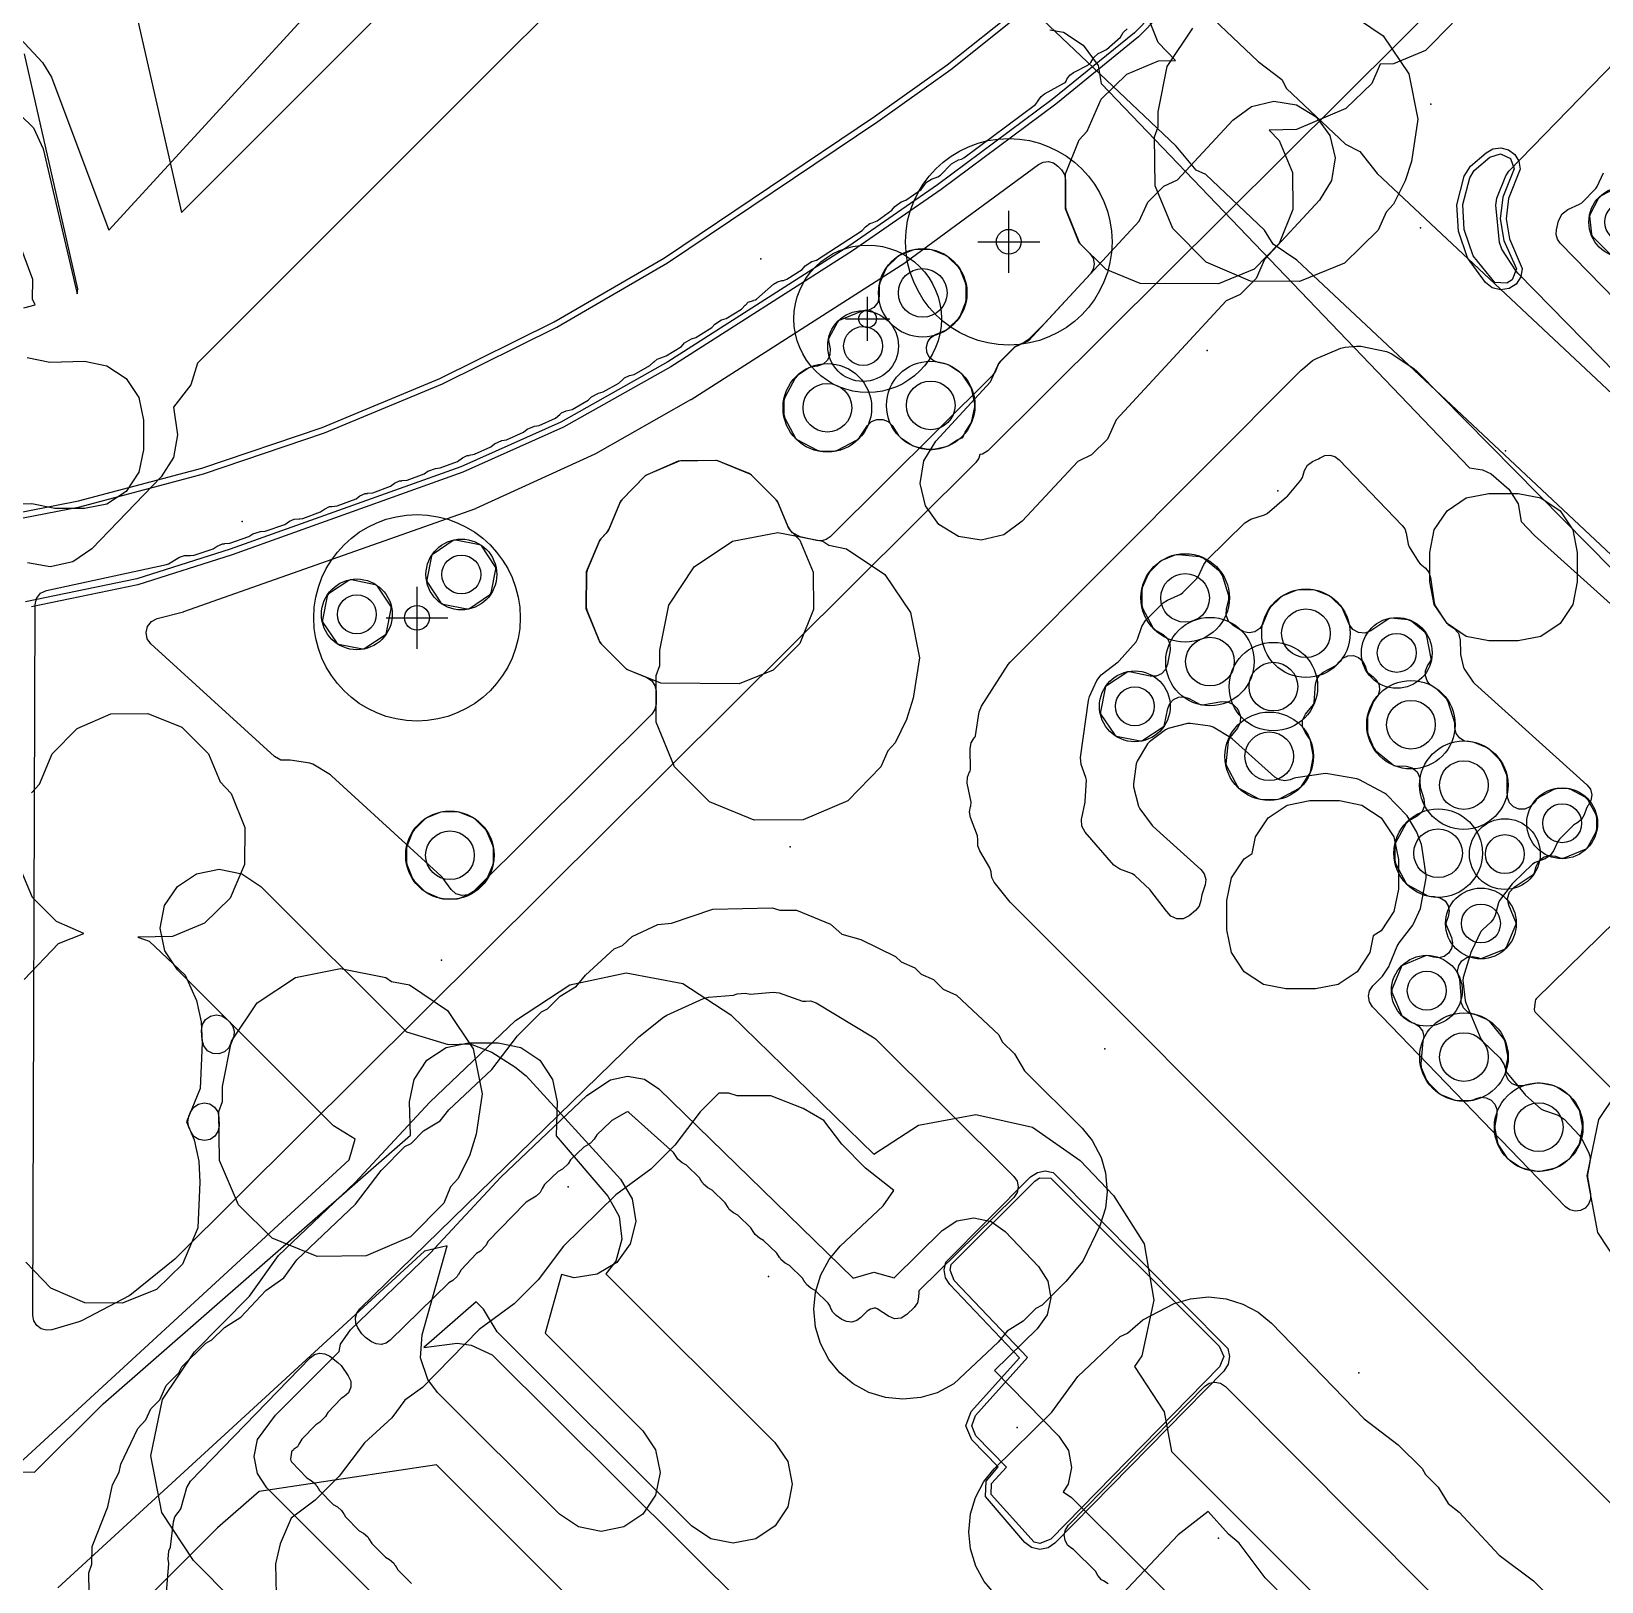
# Model space of a CAD drawing. Header units: metres. Extents: x -2677 to -840, y 169 to 1487.
# Drawn here: x -2254.5 to -2201.3, y 812.7 to 865.2 of the extents above; entities that cross this region are included whole.
import ezdxf

# ---------------------------------------------------------------- set-up
doc = ezdxf.new("R2010")
doc.units = ezdxf.units.M
for name, color, linetype in [('AI_GREENING_ALLOWED_ZONE', 4, 'Continuous'), ('AI_GREENING_EXCLUSIONS', 1, 'Continuous'), ('AI_GREENING_LAWN', 82, 'Continuous'), ('AI_GREENING_REJECTED', 6, 'Continuous'), ('AI_GREENING_SHRUBS', 92, 'Continuous'), ('AI_GREENING_TREES', 3, 'Continuous')]:
    doc.layers.add(name, color=color, linetype=linetype)

# ---------------------------------------------------------------- blocks, each defined once
blk = doc.blocks.new('AI_TREE')
for p, q in [((0, -0.3), (0, 0.3)), ((-0.3, 0), (0.3, 0))]:
    blk.add_line(p, q)
for radius in [1, 0.12]:
    blk.add_circle((0, 0), radius)
blk = doc.blocks.new('AI_SHRUB')
for radius in [1, 0.55]:
    blk.add_circle((0, 0), radius)

msp = doc.modelspace()

# ---------------------------------------------------------------- linework, layer by layer
at = {"layer": 'AI_GREENING_ALLOWED_ZONE'}
for points in [[(-2245.895, 840.543), (-2246.063, 840.544), (-2246.276, 840.659), (-2250.471, 844.484), (-2250.594, 844.658), (-2250.634, 844.868), (-2250.583, 845.075), (-2250.45, 845.241), (-2250.259, 845.338), (-2249.369, 845.568), (-2249.348, 845.574), (-2239.457, 849.077), (-2239.437, 849.085), (-2235.403, 850.923), (-2235.384, 850.934), (-2232.159, 852.762), (-2232.147, 852.769), (-2224.912, 857.405), (-2224.899, 857.414), (-2220.38, 860.74), (-2220.219, 860.819), (-2220.041, 860.836), (-2219.868, 860.788), (-2219.723, 860.683), (-2219.6, 860.555), (-2219.497, 860.395), (-2219.461, 860.209), (-2219.461, 859.281), (-2219.443, 859.188), (-2219.012, 858.125), (-2218.958, 858.043), (-2218.63, 857.716), (-2218.524, 857.558), (-2218.484, 857.372), (-2218.517, 857.185), (-2218.617, 857.023), (-2220.186, 855.327), (-2220.201, 855.312), (-2220.719, 854.797), (-2220.862, 854.698), (-2221.128, 854.575), (-2221.199, 854.525), (-2221.676, 854.048), (-2221.727, 853.974), (-2221.835, 853.733), (-2221.939, 853.584), (-2227.437, 848.116), (-2227.573, 848.02), (-2227.733, 847.974), (-2227.9, 847.983), (-2228.461, 848.109), (-2228.713, 848.252), (-2228.773, 848.315), (-2228.872, 848.467), (-2229.215, 849.286), (-2229.268, 849.366), (-2230.104, 850.202), (-2230.186, 850.256), (-2231.247, 850.686), (-2231.343, 850.704), (-2232.501, 850.691), (-2232.596, 850.671), (-2233.647, 850.218), (-2233.726, 850.164), (-2234.507, 849.365), (-2234.559, 849.287), (-2234.934, 848.389), (-2235.031, 848.24), (-2235.211, 848.048), (-2235.259, 847.974), (-2235.676, 846.976), (-2235.695, 846.883), (-2235.708, 845.724), (-2235.69, 845.628), (-2235.26, 844.567), (-2235.206, 844.485), (-2234.371, 843.65), (-2234.289, 843.596), (-2233.653, 843.338), (-2233.489, 843.23), (-2233.379, 843.067), (-2233.341, 842.875), (-2233.341, 842.453), (-2233.379, 842.261), (-2233.488, 842.098), (-2239.53, 836.09), (-2239.71, 835.975), (-2239.922, 835.946), (-2240.126, 836.008), (-2240.286, 836.149), (-2240.596, 836.573), (-2240.629, 836.61), (-2244.341, 840.009), (-2244.38, 840.038), (-2244.984, 840.404), (-2245.075, 840.437), (-2245.749, 840.541), (-2245.894, 840.534), (-2245.895, 840.543)], [(-2215.273, 835.262), (-2215.467, 835.164), (-2215.685, 835.158), (-2215.884, 835.246), (-2216.028, 835.409), (-2216.031, 835.414), (-2216.567, 836.112), (-2216.593, 836.142), (-2217.11, 836.631), (-2217.191, 836.682), (-2217.621, 836.847), (-2217.817, 836.983), (-2218.799, 838.097), (-2218.908, 838.299), (-2218.914, 838.529), (-2218.794, 839.11), (-2218.789, 839.149), (-2218.754, 839.86), (-2218.769, 839.955), (-2218.924, 840.388), (-2218.949, 840.625), (-2218.68, 842.562), (-2218.642, 842.696), (-2218.402, 843.237), (-2218.247, 843.433), (-2217.674, 843.868), (-2217.637, 843.902), (-2217.068, 844.551), (-2217.019, 844.638), (-2216.878, 845.073), (-2216.752, 845.276), (-2216.15, 845.868), (-2216.006, 845.966), (-2215.552, 846.172), (-2215.479, 846.223), (-2215.002, 846.699), (-2214.952, 846.772), (-2214.766, 847.178), (-2214.662, 847.327), (-2213.375, 848.59), (-2213.173, 848.71), (-2212.713, 848.853), (-2212.626, 848.901), (-2211.966, 849.466), (-2211.939, 849.493), (-2211.477, 850.035), (-2211.43, 850.119), (-2211.353, 850.36), (-2211.251, 850.538), (-2211.087, 850.66), (-2210.878, 850.757), (-2210.829, 850.791), (-2210.669, 850.865), (-2210.493, 850.879), (-2210.324, 850.831), (-2210.181, 850.727), (-2208.044, 848.498), (-2207.959, 848.378), (-2207.913, 848.239), (-2207.846, 847.858), (-2207.812, 847.77), (-2207.496, 847.262), (-2207.441, 847.2), (-2207.263, 847.057), (-2207.142, 846.914), (-2207.082, 846.735), (-2206.964, 845.872), (-2206.925, 845.769), (-2206.55, 845.208), (-2206.482, 845.14), (-2206.299, 845.018), (-2206.138, 844.841), (-2206.077, 844.609), (-2206.072, 844.179), (-2206.065, 844.126), (-2205.962, 843.686), (-2205.925, 843.602), (-2205.637, 843.182), (-2205.599, 843.138), (-2201.782, 839.706), (-2201.666, 839.551), (-2201.617, 839.363), (-2201.644, 839.171), (-2201.742, 839.003), (-2201.748, 838.996), (-2201.796, 838.913), (-2201.873, 838.691), (-2201.97, 838.523), (-2202.124, 838.405), (-2202.172, 838.381), (-2202.238, 838.334), (-2202.717, 837.855), (-2202.767, 837.782), (-2202.914, 837.46), (-2203.028, 837.302), (-2203.194, 837.199), (-2203.541, 837.07), (-2203.626, 837.016), (-2204.287, 836.379), (-2204.312, 836.351), (-2204.743, 835.784), (-2204.785, 835.697), (-2204.893, 835.289), (-2204.951, 835.154), (-2205.045, 835.041), (-2205.316, 834.803), (-2205.374, 834.726), (-2205.687, 834.086), (-2205.701, 834.051), (-2205.974, 833.174), (-2205.984, 833.074), (-2205.908, 832.385), (-2205.89, 832.316), (-2205.379, 831.093), (-2205.322, 831.009), (-2204.722, 830.439), (-2204.585, 830.214), (-2204.529, 830.019), (-2204.482, 829.93), (-2203.898, 829.222), (-2203.872, 829.194), (-2203.34, 828.721), (-2203.256, 828.672), (-2202.759, 828.499), (-2202.559, 828.369), (-2202.033, 827.81), (-2201.949, 827.688), (-2201.722, 827.228), (-2201.674, 827.071), (-2201.681, 826.906), (-2201.766, 826.491), (-2201.767, 826.395), (-2201.66, 825.84), (-2201.659, 825.658), (-2201.723, 825.487), (-2201.844, 825.351), (-2202.005, 825.267), (-2202.186, 825.247), (-2202.363, 825.293), (-2202.511, 825.399), (-2209.051, 832.181), (-2209.156, 832.344), (-2209.191, 832.534), (-2209.152, 832.723), (-2209.044, 832.883), (-2208.749, 833.176), (-2208.716, 833.217), (-2208.492, 833.56), (-2208.471, 833.601), (-2208.212, 834.228), (-2208.148, 834.34), (-2207.686, 834.946), (-2207.657, 834.995), (-2207.426, 835.512), (-2207.408, 835.571), (-2207.237, 836.549), (-2207.236, 836.626), (-2207.375, 837.621), (-2207.388, 837.675), (-2207.534, 838.06), (-2207.551, 838.096), (-2207.84, 838.6), (-2207.877, 838.649), (-2208.581, 839.376), (-2208.643, 839.422), (-2209.513, 839.883), (-2209.586, 839.908), (-2210.564, 840.081), (-2210.642, 840.083), (-2211.651, 839.941), (-2211.708, 839.926), (-2211.848, 839.871), (-2212.028, 839.836), (-2212.209, 839.869), (-2212.366, 839.964), (-2213.812, 841.264), (-2213.851, 841.293), (-2214.459, 841.654), (-2214.55, 841.686), (-2215.225, 841.784), (-2215.321, 841.779), (-2215.982, 841.61), (-2216.069, 841.569), (-2216.615, 841.16), (-2216.68, 841.088), (-2217.028, 840.502), (-2217.06, 840.411), (-2217.157, 839.736), (-2217.152, 839.64), (-2216.984, 838.979), (-2216.942, 838.892), (-2216.519, 838.326), (-2216.486, 838.29), (-2214.87, 836.837), (-2214.754, 836.683), (-2214.705, 836.497), (-2214.73, 836.307), (-2214.843, 835.969), (-2214.854, 835.917), (-2214.869, 835.777), (-2214.927, 835.593), (-2215.05, 835.444), (-2215.273, 835.262)], [(-2247.767, 830.916), (-2247.822, 830.787), (-2247.971, 830.647), (-2248.164, 830.578), (-2248.369, 830.592), (-2248.55, 830.688), (-2248.678, 830.848), (-2248.731, 831.046), (-2248.749, 831.376), (-2248.72, 831.574), (-2248.616, 831.744), (-2248.454, 831.86), (-2248.259, 831.904), (-2248.063, 831.867), (-2247.897, 831.757), (-2247.79, 831.651), (-2247.691, 831.511), (-2247.646, 831.346), (-2247.658, 831.176), (-2247.693, 831.097), (-2247.689, 831.095), (-2247.763, 830.915), (-2247.767, 830.916)], [(-2249.125, 828.608), (-2249.018, 828.771), (-2248.857, 828.881), (-2248.666, 828.921), (-2248.474, 828.885), (-2248.311, 828.778), (-2248.201, 828.617), (-2248.161, 828.426), (-2248.159, 828.145), (-2248.195, 827.953), (-2248.302, 827.79), (-2248.463, 827.68), (-2248.655, 827.641), (-2248.846, 827.677), (-2249.01, 827.784), (-2249.119, 827.946), (-2249.179, 828.086), (-2249.218, 828.277), (-2249.182, 828.468), (-2249.125, 828.608)]]:
    msp.add_lwpolyline(points, close=True, dxfattribs=at)
msp.add_lwpolyline([(-2192.708, 847.848), (-2202.686, 858.065), (-2202.78, 858.201), (-2202.825, 858.36), (-2202.816, 858.525), (-2202.748, 858.823), (-2202.619, 859.062), (-2202.58, 859.101), (-2202.43, 859.207), (-2202.032, 859.389), (-2201.96, 859.439), (-2201.483, 859.916), (-2201.433, 859.989), (-2201.223, 860.452)], dxfattribs=at)
at = {"layer": 'AI_GREENING_EXCLUSIONS'}
for points in [[(-2250.963, 865.856), (-2249.435, 859.11), (-2229.508, 879.039)], [(-2227.378, 877.935), (-2212.926, 864.227), (-2212.124, 863.619), (-2211.963, 863.313), (-2210.773, 862.185), (-2209.963, 861.425), (-2209.476, 861.17), (-2208.899, 860.428), (-2189.294, 842.048)], [(-2227.378, 877.935), (-2212.926, 864.227), (-2212.124, 863.619), (-2211.963, 863.313), (-2210.773, 862.185), (-2209.963, 861.425), (-2209.476, 861.17), (-2208.899, 860.428), (-2189.294, 842.048)], [(-2226.682, 876.208), (-2248.887, 854.001), (-2249.115, 853.26), (-2249.698, 852.503), (-2249.565, 851.566), (-2249.703, 850.798), (-2250.125, 850.142), (-2252.477, 847.704), (-2253.118, 847.259), (-2253.881, 847.093), (-2254.649, 847.231)], [(-2191.753, 838.871), (-2211.614, 857.49), (-2212.421, 858.034), (-2212.712, 858.512), (-2214.706, 860.393), (-2215.035, 860.545), (-2215.711, 861.355), (-2230.126, 875.029)], [(-2191.753, 838.871), (-2211.614, 857.49), (-2212.421, 858.034), (-2212.712, 858.512), (-2214.706, 860.393), (-2215.035, 860.545), (-2215.711, 861.355), (-2230.126, 875.029)], [(-2261.606, 868.95), (-2254.45, 861.974), (-2254.126, 861.264), (-2252.965, 856.344), (-2252.949, 856.518), (-2254.754, 864.489)], [(-2258.758, 869.146), (-2254.141, 864.197), (-2253.834, 863.701), (-2251.898, 858.506), (-2243.461, 867.702)], [(-2213.645, 868.753), (-2217.125, 865.203), (-2219.911, 862.94), (-2223.798, 860.044), (-2226.801, 857.966), (-2232.944, 854.04), (-2236.576, 852), (-2239.964, 850.489), (-2247.779, 847.689), (-2250.951, 846.684), (-2254.72, 845.905)], [(-2213.49, 868.627), (-2216.983, 865.063), (-2219.791, 862.779), (-2223.678, 859.884), (-2226.687, 857.802), (-2232.837, 853.871), (-2236.48, 851.825), (-2239.895, 850.301), (-2247.713, 847.5), (-2250.91, 846.489), (-2254.521, 845.742)], [(-2257.173, 848.496), (-2252.922, 849.326), (-2248.746, 850.436), (-2244.657, 851.821), (-2240.67, 853.476), (-2236.798, 855.395), (-2233.055, 857.574), (-2225.936, 862.363), (-2223.468, 864.116), (-2221.115, 865.993)], [(-2257.141, 848.299), (-2252.877, 849.131), (-2248.688, 850.244), (-2244.587, 851.634), (-2240.587, 853.294), (-2236.703, 855.219), (-2232.949, 857.405), (-2225.823, 862.198), (-2223.348, 863.956), (-2220.986, 865.841)], [(-2206.337, 865.524), (-2207.259, 864.602), (-2208.343, 864.149), (-2208.791, 864.132), (-2209.079, 863.484), (-2209.956, 862.629), (-2211.63, 861.921), (-2212.553, 861.904), (-2212.219, 861.551), (-2211.765, 860.468), (-2211.751, 859.21), (-2212.219, 858.057), (-2213.068, 857.189), (-2214.278, 856.683), (-2216.934, 856.705), (-2218.087, 857.173), (-2218.993, 858.079), (-2219.461, 859.232), (-2219.461, 860.42), (-2218.993, 861.573), (-2218.721, 861.864), (-2218.254, 862.946), (-2217.386, 863.795), (-2216.303, 864.249), (-2215.732, 864.263), (-2215.732, 864.263), (-2216.314, 864.866), (-2216.784, 866.031)], [(-2209.982, 865.968), (-2208.685, 865.101), (-2207.818, 863.803), (-2207.513, 862.272), (-2207.734, 860.831), (-2207.947, 860.177), (-2208.339, 859.387), (-2208.588, 859.119), (-2208.86, 858.507), (-2210.004, 857.384), (-2211.527, 856.764), (-2213.187, 856.779), (-2214.696, 857.426), (-2215.819, 858.57), (-2216.423, 860.015), (-2216.439, 861.676), (-2216.315, 862.013), (-2216.315, 862.525), (-2216.011, 864.056), (-2215.143, 865.354)], [(-2219.995, 865.303), (-2219.526, 865.221), (-2218.856, 864.781), (-2218.349, 864.087), (-2218.253, 863.485), (-2205.758, 850.448), (-2205.327, 850.379), (-2205.027, 850.243), (-2204.426, 849.725), (-2204.111, 849.232), (-2204.015, 848.63), (-2203.564, 848.16), (-2199.309, 844.334)], [(-2254.778, 855.88), (-2254.394, 855.974), (-2254.482, 856.165), (-2254.475, 856.83), (-2256.54, 862.371)], [(-2254.668, 854.193), (-2253.891, 854.033), (-2252.724, 854.066), (-2252.724, 854.066), (-2251.959, 853.914), (-2251.31, 853.48), (-2250.876, 852.831), (-2250.724, 852.066), (-2250.724, 851.066), (-2250.876, 850.301), (-2251.31, 849.652), (-2251.959, 849.218), (-2252.724, 849.066), (-2253.724, 849.066), (-2254.501, 849.226), (-2255.491, 849.193)], [(-2254.522, 839.432), (-2254.25, 839.723), (-2253.821, 840.748), (-2252.972, 841.616), (-2251.832, 842.108), (-2250.574, 842.122), (-2249.421, 841.654), (-2248.515, 840.748), (-2248.117, 839.799), (-2247.748, 839.41), (-2247.28, 838.257), (-2247.294, 836.999), (-2247.786, 835.859), (-2248.654, 835.01), (-2249.737, 834.556), (-2250.909, 834.542), (-2250.53, 834.403), (-2249.306, 833.244), (-2248.92, 832.388), (-2248.765, 831.669), (-2248.726, 830.952), (-2248.803, 829.407), (-2249.259, 828.276), (-2249, 827.664), (-2248.845, 826.945), (-2248.806, 826.228), (-2248.883, 824.683), (-2249.398, 823.451), (-2250.275, 822.596), (-2251.44, 822.126), (-2252.709, 822.143), (-2253.86, 822.641), (-2254.715, 823.518)], [(-2254.764, 833.099), (-2253.604, 834.321), (-2252.741, 834.665), (-2253.673, 835.07), (-2254.484, 835.881), (-2254.99, 837.091)], [(-2256.364, 815.392), (-2243.745, 826.986), (-2243.539, 827.692), (-2244.278, 828.143), (-2249.568, 833.427), (-2250.002, 834.076), (-2250.155, 834.841), (-2250.003, 835.606), (-2249.57, 836.255), (-2248.921, 836.689), (-2248.156, 836.842), (-2247.391, 836.69), (-2246.741, 836.257), (-2241.806, 831.328), (-2240.395, 830.902), (-2239.643, 830.92), (-2238.915, 830.64), (-2238.126, 830.14), (-2237.75, 829.832), (-2234.552, 826.338), (-2234.147, 825.671), (-2234.029, 824.899), (-2234.215, 824.141), (-2234.677, 823.512), (-2235.344, 823.108), (-2236.116, 822.99), (-2236.546, 823.095), (-2237.1, 821.107), (-2233.791, 817.803), (-2233.357, 817.154), (-2233.205, 816.389), (-2233.356, 815.624), (-2233.79, 814.974), (-2234.438, 814.541), (-2235.203, 814.388), (-2235.969, 814.54), (-2236.618, 814.973), (-2240.754, 819.103), (-2241.083, 819.536), (-2241.326, 820.278), (-2241.267, 821.056), (-2240.427, 824.068), (-2241.195, 823.897), (-2253.628, 812.473)], [(-2252.535, 810.976), (-2252.574, 812.987), (-2252.473, 813.28), (-2252.459, 813.88), (-2251.933, 815.221), (-2251.773, 815.972), (-2251.543, 816.397), (-2251.489, 816.675), (-2250.912, 817.88), (-2250.636, 818.171), (-2250.471, 818.551), (-2250.168, 818.853), (-2249.953, 819.333), (-2249.525, 819.762), (-2249.419, 819.966), (-2248.609, 820.776), (-2248.4, 820.884), (-2247.975, 821.309), (-2247.419, 821.652), (-2246.576, 822.557), (-2245.967, 822.988), (-2245.524, 823.595), (-2243.535, 825.486), (-2242.666, 826.628), (-2241.856, 827.439), (-2241.647, 827.546), (-2241.222, 827.971), (-2240.666, 828.315), (-2240.363, 828.687), (-2238.908, 830.051), (-2238.039, 831.194), (-2237.229, 832.004), (-2237.02, 832.112), (-2236.595, 832.537), (-2236.04, 832.88), (-2235.736, 833.253), (-2234.767, 834.138), (-2234.482, 834.26), (-2234.156, 834.561), (-2233.283, 834.963), (-2232.818, 835.017), (-2231.418, 835.483), (-2229.406, 835.537), (-2229.147, 835.449), (-2228.581, 835.449), (-2227.43, 834.982), (-2227.045, 834.643), (-2226.4, 834.453), (-2225.224, 833.887), (-2225.037, 833.705), (-2224.565, 833.5), (-2224.352, 833.286), (-2223.931, 833.1), (-2223.605, 832.775), (-2223.158, 832.573), (-2221.721, 831.223), (-2221.605, 830.994), (-2221.194, 830.583), (-2220.846, 830.01), (-2218.899, 828.067), (-2218.559, 827.647), (-2218.255, 827.066), (-2218.102, 826.548), (-2218.044, 825.905), (-2218.105, 825.345), (-2218.293, 824.748), (-2218.875, 823.556), (-2219.446, 822.867), (-2220.256, 822.057), (-2220.463, 821.95), (-2220.89, 821.524), (-2221.443, 821.181), (-2221.744, 820.809), (-2223.249, 819.393), (-2223.811, 819.093), (-2224.361, 818.928), (-2224.97, 818.869), (-2225.563, 818.931), (-2226.129, 819.105), (-2226.66, 819.393), (-2227.116, 819.772), (-2227.479, 820.216), (-2227.769, 820.762), (-2227.935, 821.315), (-2227.994, 821.93), (-2227.935, 822.502), (-2227.755, 823.087), (-2227.47, 823.614), (-2227.1, 824.057), (-2225.639, 825.433), (-2225.286, 825.952), (-2226.239, 826.705), (-2227.049, 827.515), (-2227.651, 828.32), (-2228.351, 828.731), (-2229.456, 829.155), (-2230.594, 829.155), (-2230.875, 829.252), (-2231.211, 829.252), (-2231.849, 828.621), (-2232.711, 827.486), (-2233.521, 826.675), (-2234.711, 825.8), (-2236.476, 824.056), (-2237.338, 822.921), (-2238.148, 822.11), (-2239.338, 821.234), (-2241.262, 819.267), (-2241.857, 818.844), (-2242.298, 818.244), (-2243.228, 817.393), (-2244.09, 816.258), (-2244.901, 815.448), (-2245.711, 814.836), (-2246.084, 813.971), (-2246.241, 813.296), (-2246.206, 811.736)], [(-2244.979, 809.321), (-2249.025, 813.408), (-2250.1, 815.036), (-2250.471, 816.951), (-2250.081, 818.862), (-2248.989, 820.479), (-2247.126, 822.364), (-2246.141, 823.741), (-2243.548, 826.223), (-2241.012, 828.941), (-2238.102, 831.709), (-2236.266, 832.921), (-2234.358, 833.326), (-2232.44, 832.969), (-2230.804, 831.906), (-2225.957, 827.18), (-2224.44, 828.168), (-2222.503, 828.522), (-2220.579, 828.101), (-2218.967, 826.969), (-2217.837, 825.781), (-2216.798, 824.143), (-2216.461, 822.233), (-2216.876, 820.338), (-2217.124, 819.98), (-2216.119, 818.446), (-2215.861, 817.102), (-2208.036, 809.269)], [(-2255.51, 816.419), (-2254.416, 816.4), (-2252.088, 818.714), (-2241.671, 827.826), (-2241.696, 828.95), (-2241.543, 829.715), (-2241.11, 830.364), (-2240.461, 830.798), (-2239.696, 830.95), (-2238.696, 830.95), (-2237.93, 830.798), (-2237.281, 830.364), (-2236.848, 829.715), (-2236.696, 828.95), (-2236.724, 827.806), (-2234.972, 825.751), (-2234.591, 825.07), (-2234.5, 824.295), (-2234.71, 823.548), (-2235.04, 823.128), (-2229.311, 817.406), (-2228.877, 816.757), (-2228.724, 815.992), (-2228.876, 815.226), (-2229.309, 814.577), (-2229.957, 814.143), (-2230.723, 813.991), (-2231.488, 814.142), (-2232.137, 814.576), (-2238.728, 821.158), (-2239.187, 821.929), (-2239.441, 822.177), (-2241.218, 820.623), (-2240.091, 820.769), (-2239.607, 820.71), (-2238.901, 820.377), (-2230.197, 811.715)], [(-2240.451, 809.781), (-2246.537, 815.87), (-2246.86, 816.359), (-2246.971, 816.933), (-2246.854, 817.507), (-2246.24, 818.331), (-2244.09, 820.493), (-2244.037, 820.744), (-2243.703, 821.229), (-2241.004, 823.819), (-2238.6, 826.405), (-2235.69, 829.172), (-2234.886, 829.704), (-2234.314, 829.826), (-2233.738, 829.719), (-2233.248, 829.4), (-2226.656, 822.973), (-2225.964, 823.176), (-2225.272, 822.993), (-2223.64, 824.594), (-2223.145, 824.917), (-2222.564, 825.023), (-2221.986, 824.896), (-2221.503, 824.557), (-2220.373, 823.369), (-2220.061, 822.877), (-2219.96, 822.304), (-2220.085, 821.736), (-2220.416, 821.258), (-2221.87, 819.849), (-2219.682, 817.619), (-2219.363, 817.132), (-2219.253, 816.56), (-2219.37, 815.989), (-2219.543, 815.731), (-2219.261, 815.544), (-2207.981, 804.323)], [(-2221.827, 812.223), (-2222.215, 812.69), (-2222.498, 813.208), (-2222.68, 813.802), (-2222.739, 814.366), (-2222.68, 814.989), (-2222.68, 814.989), (-2222.517, 815.536), (-2222.224, 816.088), (-2221.876, 816.516), (-2219.921, 818.438), (-2219.039, 819.642), (-2217.605, 820.994), (-2217.357, 821.112), (-2216.843, 821.562), (-2215.772, 822.113), (-2215.218, 822.279), (-2214.611, 822.338), (-2214.015, 822.276), (-2213.444, 822.1), (-2212.932, 821.823), (-2212.473, 821.445), (-2209.333, 818.205), (-2208.176, 817.33), (-2207.365, 816.52), (-2207.26, 816.316), (-2206.831, 815.888), (-2206.489, 815.337), (-2206.118, 815.038), (-2204.755, 813.59), (-2203.598, 812.715), (-2202.788, 811.905)], [(-2233.024, 808.885), (-2240.79, 816.642), (-2246.797, 815.742), (-2248.209, 814.507), (-2259.413, 803.345)], [(-2211.883, 812.002), (-2212.694, 812.812), (-2213.57, 813.996), (-2213.935, 814.292), (-2214.625, 815.06), (-2215.637, 814.269), (-2217.542, 812.259)]]:
    msp.add_lwpolyline(points, dxfattribs=at)
for points in [[(-2210.501, 861.721), (-2210.32, 860.962), (-2210.442, 860.191), (-2210.85, 859.526), (-2212.71, 857.517), (-2213.001, 856.869), (-2213.542, 856.328), (-2214.01, 856.112), (-2217.747, 852.074), (-2218.038, 851.426), (-2218.578, 850.886), (-2219.047, 850.67), (-2220.924, 848.642), (-2221.555, 848.183), (-2222.314, 848.001), (-2223.085, 848.124), (-2223.75, 848.532), (-2224.208, 849.164), (-2224.39, 849.923), (-2224.268, 850.693), (-2223.859, 851.358), (-2222, 853.368), (-2221.708, 854.016), (-2221.168, 854.556), (-2220.7, 854.772), (-2216.963, 858.81), (-2216.672, 859.458), (-2216.131, 859.998), (-2215.663, 860.215), (-2213.786, 862.243), (-2213.154, 862.701), (-2212.395, 862.883), (-2211.625, 862.76), (-2210.96, 862.352), (-2210.501, 861.721)], [(-2204.704, 861.3), (-2204.444, 861.232), (-2204.229, 861.072), (-2204.089, 860.842), (-2204.047, 860.577), (-2204.437, 859.577), (-2204.522, 858.894), (-2204.408, 858.216), (-2203.973, 857.211), (-2204.02, 856.925), (-2204.179, 856.682), (-2204.423, 856.525), (-2204.71, 856.48), (-2204.99, 856.556), (-2205.216, 856.739), (-2205.832, 857.57), (-2206.131, 858.472), (-2206.191, 859.366), (-2205.946, 860.341), (-2205.731, 860.678), (-2205.203, 861.131), (-2204.97, 861.264), (-2204.704, 861.3)], [(-2204.377, 860.937), (-2204.247, 860.584), (-2204.632, 859.631), (-2204.724, 858.89), (-2204.6, 858.153), (-2204.173, 857.202), (-2204.32, 856.824), (-2204.494, 856.712), (-2204.899, 856.734), (-2205.642, 857.633), (-2205.941, 858.535), (-2205.992, 859.373), (-2205.754, 860.286), (-2205.6, 860.526), (-2205.073, 860.98), (-2204.716, 861.1), (-2204.377, 860.937)], [(-2231.293, 850.705), (-2230.14, 850.237), (-2229.234, 849.331), (-2228.836, 848.382), (-2228.467, 847.993), (-2228.013, 846.91), (-2227.999, 845.652), (-2228.467, 844.499), (-2229.373, 843.593), (-2230.526, 843.125), (-2233.182, 843.147), (-2234.335, 843.615), (-2235.241, 844.521), (-2235.709, 845.674), (-2235.695, 846.932), (-2235.241, 848.015), (-2234.969, 848.306), (-2234.54, 849.331), (-2233.691, 850.199), (-2232.551, 850.691), (-2231.293, 850.705)], [(-2202.694, 845.167), (-2203.343, 844.734), (-2204.109, 844.581), (-2205.109, 844.581), (-2205.874, 844.734), (-2206.523, 845.167), (-2206.956, 845.816), (-2207.109, 846.581), (-2207.109, 847.581), (-2206.956, 848.347), (-2206.523, 848.996), (-2205.874, 849.429), (-2205.109, 849.581), (-2204.109, 849.581), (-2203.343, 849.429), (-2202.694, 848.996), (-2202.261, 848.347), (-2202.109, 847.581), (-2202.109, 846.581), (-2202.261, 845.816), (-2202.694, 845.167)], [(-2227.686, 847.959), (-2227.487, 847.826), (-2226.884, 847.706), (-2225.586, 846.839), (-2224.719, 845.541), (-2224.415, 844.01), (-2224.622, 842.64), (-2224.848, 841.914), (-2225.241, 841.125), (-2225.489, 840.857), (-2225.719, 840.308), (-2226.842, 839.164), (-2228.35, 838.517), (-2230.011, 838.501), (-2231.534, 839.121), (-2232.721, 840.308), (-2233.341, 841.831), (-2233.341, 843.414), (-2233.217, 843.75), (-2233.217, 844.263), (-2232.912, 845.794), (-2232.045, 847.092), (-2230.748, 847.959), (-2229.217, 848.263), (-2227.686, 847.959)], [(-2208.175, 837.17), (-2208.175, 836.17), (-2208.328, 835.404), (-2208.761, 834.755), (-2209.027, 834.578), (-2209.139, 834.015), (-2209.572, 833.366), (-2210.221, 832.933), (-2210.986, 832.781), (-2211.986, 832.781), (-2212.752, 832.933), (-2213.401, 833.366), (-2213.834, 834.015), (-2213.986, 834.781), (-2213.986, 835.781), (-2213.834, 836.546), (-2213.401, 837.195), (-2213.135, 837.372), (-2213.023, 837.935), (-2212.59, 838.584), (-2211.941, 839.017), (-2211.175, 839.17), (-2210.175, 839.17), (-2209.41, 839.017), (-2208.761, 838.584), (-2208.328, 837.935), (-2208.175, 837.17)], [(-2242.309, 833.04), (-2241.707, 832.92), (-2240.409, 832.053), (-2239.542, 830.756), (-2239.237, 829.225), (-2239.444, 827.854), (-2239.671, 827.129), (-2240.063, 826.339), (-2240.312, 826.072), (-2240.542, 825.523), (-2241.665, 824.379), (-2243.173, 823.732), (-2244.834, 823.716), (-2246.356, 824.336), (-2247.5, 825.459), (-2248.148, 826.967), (-2248.163, 828.628), (-2248.039, 828.965), (-2248.039, 829.478), (-2247.735, 831.009), (-2246.868, 832.306), (-2245.57, 833.173), (-2244.039, 833.478), (-2242.509, 833.173), (-2242.309, 833.04)], [(-2201.408, 824.527), (-2201.776, 826.443), (-2201.382, 828.356), (-2200.289, 829.969), (-2199.925, 830.328), (-2198.295, 831.401), (-2196.379, 831.768), (-2194.468, 831.374), (-2192.854, 830.279), (-2192.159, 829.574), (-2191.087, 827.944), (-2190.72, 826.028), (-2191.111, 824.125), (-2192.204, 822.509), (-2192.568, 822.149), (-2194.197, 821.075), (-2196.113, 820.707), (-2198.024, 821.1), (-2199.639, 822.194), (-2200.336, 822.9), (-2201.408, 824.527)], [(-2220.838, 814.012), (-2222.17, 815.572), (-2222.155, 816.09), (-2221.739, 816.575), (-2222.641, 817.494), (-2222.841, 817.969), (-2222.661, 818.452), (-2221.02, 820.277), (-2223.382, 822.761), (-2223.528, 822.989), (-2223.575, 823.255), (-2223.518, 823.52), (-2220.645, 826.411), (-2220.415, 826.561), (-2220.146, 826.611), (-2219.877, 826.554), (-2213.953, 820.591), (-2213.897, 820.324), (-2213.947, 820.055), (-2214.097, 819.827), (-2219.817, 813.99), (-2220.053, 813.831), (-2220.333, 813.78), (-2220.609, 813.843), (-2220.838, 814.012)], [(-2222.498, 817.634), (-2222.641, 817.973), (-2222.513, 818.319), (-2220.748, 820.281), (-2223.238, 822.898), (-2223.375, 823.252), (-2223.335, 823.441), (-2220.505, 826.268), (-2220.341, 826.375), (-2219.957, 826.37), (-2214.247, 820.674), (-2214.097, 820.322), (-2214.24, 819.967), (-2219.96, 814.13), (-2220.328, 813.98), (-2220.526, 814.025), (-2221.982, 815.641), (-2221.972, 816.011), (-2221.458, 816.573), (-2222.498, 817.634)]]:
    msp.add_lwpolyline(points, close=True, dxfattribs=at)
at = {"layer": 'AI_GREENING_LAWN'}
for points in [[(-2171.954, 900.895), (-2222.099, 851.027), (-2222.274, 850.914), (-2222.365, 850.9), (-2222.394, 850.781), (-2222.498, 850.631), (-2249.623, 823.655), (-2249.66, 823.622), (-2251.127, 822.43), (-2251.21, 822.374), (-2252.818, 821.534), (-2252.909, 821.498), (-2253.83, 821.227), (-2254.014, 821.209), (-2254.192, 821.259), (-2254.34, 821.37), (-2254.437, 821.527), (-2254.471, 821.708), (-2254.398, 845.807), (-2254.347, 846.025), (-2254.207, 846.199), (-2254.004, 846.294), (-2249.943, 847.172), (-2249.869, 847.201), (-2249.497, 847.421), (-2249.334, 847.482), (-2249.16, 847.483), (-2249.122, 847.477), (-2249.002, 847.487), (-2248.358, 847.706), (-2248.221, 847.799), (-2248.047, 847.874), (-2247.97, 847.876), (-2247.97, 847.883), (-2247.788, 847.898), (-2247.144, 848.117), (-2247.012, 848.207), (-2246.758, 848.293), (-2246.598, 848.302), (-2245.931, 848.528), (-2245.931, 848.528), (-2245.767, 848.64), (-2245.613, 848.71), (-2245.444, 848.724), (-2245.421, 848.723), (-2245.314, 848.737), (-2244.717, 848.958), (-2244.583, 849.054), (-2244.41, 849.134), (-2244.333, 849.138), (-2244.334, 849.144), (-2244.152, 849.164), (-2243.514, 849.399), (-2243.38, 849.496), (-2243.208, 849.576), (-2243.131, 849.579), (-2243.132, 849.586), (-2242.95, 849.605), (-2242.344, 849.829), (-2242.21, 849.926), (-2242.038, 850.005), (-2241.961, 850.009), (-2241.962, 850.016), (-2241.78, 850.035), (-2241.207, 850.247), (-2241.077, 850.34), (-2240.825, 850.433), (-2240.665, 850.446), (-2240.073, 850.663), (-2239.905, 850.788), (-2239.746, 850.867), (-2239.679, 850.873), (-2239.68, 850.878), (-2239.498, 850.909), (-2238.941, 851.16), (-2238.818, 851.262), (-2238.573, 851.372), (-2238.414, 851.396), (-2237.836, 851.655), (-2237.712, 851.758), (-2237.467, 851.867), (-2237.309, 851.891), (-2236.754, 852.138), (-2236.604, 852.26), (-2236.603, 852.26), (-2236.548, 852.314), (-2236.385, 852.385), (-2236.192, 852.431), (-2235.641, 852.741), (-2235.527, 852.854), (-2235.294, 852.986), (-2235.138, 853.024), (-2234.605, 853.322), (-2234.472, 853.448), (-2234.468, 853.443), (-2234.415, 853.499), (-2234.242, 853.579), (-2234.082, 853.618), (-2233.55, 853.916), (-2233.415, 854.045), (-2233.41, 854.039), (-2233.31, 854.137), (-2233.175, 854.178), (-2233.177, 854.185), (-2232.998, 854.242), (-2232.482, 854.565), (-2232.374, 854.683), (-2232.146, 854.825), (-2231.992, 854.871), (-2231.454, 855.206), (-2231.345, 855.325), (-2231.118, 855.466), (-2230.964, 855.512), (-2230.446, 855.833), (-2230.317, 855.968), (-2230.311, 855.963), (-2230.215, 856.065), (-2230.042, 856.125), (-2230.044, 856.132), (-2229.969, 856.151), (-2229.936, 856.172), (-2229.363, 856.676), (-2229.229, 856.76), (-2229.074, 856.799), (-2229.018, 856.803), (-2228.904, 856.842), (-2228.392, 857.176), (-2228.286, 857.296), (-2228.061, 857.442), (-2227.908, 857.49), (-2226.358, 858.492), (-2226.241, 858.624), (-2226.096, 858.737), (-2226.019, 858.76), (-2226.02, 858.762), (-2225.841, 858.83), (-2225.347, 859.185), (-2225.246, 859.309), (-2225.028, 859.465), (-2224.877, 859.52), (-2224.359, 859.891), (-2224.247, 860.027), (-2224.171, 860.133), (-2224.004, 860.236), (-2223.787, 860.316), (-2223.696, 860.375), (-2223.322, 860.756), (-2223.088, 860.89), (-2222.992, 860.915), (-2222.904, 860.956), (-2220.48, 862.766), (-2220.406, 862.855), (-2220.376, 862.915), (-2220.289, 863.04), (-2220.169, 863.133), (-2219.494, 863.505), (-2219.464, 863.528), (-2219.442, 863.559), (-2219.412, 863.624), (-2219.318, 863.76), (-2219.184, 863.858), (-2218.699, 864.102), (-2218.602, 864.19), (-2218.495, 864.358), (-2218.353, 864.503), (-2218.252, 864.544), (-2218.253, 864.545), (-2218.074, 864.632), (-2217.599, 865.052), (-2217.5, 865.205), (-2217.375, 865.338)], [(-2195.831, 848.585), (-2204.118, 857.041), (-2204.18, 857.118), (-2204.669, 857.869), (-2204.748, 858.095), (-2204.867, 859.36), (-2204.833, 859.594), (-2204.531, 860.346), (-2204.426, 860.508), (-2194.383, 870.851)], [(-2200.783, 859.943), (-2201.299, 859.667), (-2201.4, 859.567), (-2201.676, 859.05), (-2201.688, 859.016), (-2201.69, 858.981), (-2201.629, 858.367), (-2201.618, 858.327), (-2201.595, 858.294), (-2201.008, 857.707)], [(-2168.815, 783.151), (-2221.302, 835.687), (-2221.338, 835.728), (-2221.877, 836.402), (-2221.961, 836.558), (-2221.986, 836.733), (-2221.986, 836.754), (-2222.021, 836.89), (-2222.369, 837.462), (-2222.434, 837.638), (-2222.43, 837.826), (-2222.428, 837.837), (-2222.439, 837.977), (-2222.681, 838.6), (-2222.715, 838.784), (-2222.68, 838.967), (-2222.674, 838.98), (-2222.662, 839.119), (-2222.789, 839.761), (-2222.788, 839.959), (-2222.711, 840.142), (-2222.706, 840.148), (-2222.69, 840.182), (-2222.685, 840.219), (-2222.697, 840.939), (-2222.662, 841.132), (-2222.555, 841.296), (-2222.548, 841.304), (-2222.526, 841.334), (-2222.515, 841.369), (-2222.384, 842.182), (-2222.31, 842.375), (-2221.4, 843.78), (-2221.335, 843.861), (-2211.467, 853.766), (-2211.43, 853.799), (-2211.083, 854.085), (-2210.956, 854.161), (-2210.12, 854.507), (-2209.978, 854.543), (-2209.594, 854.58), (-2209.446, 854.572), (-2208.58, 854.397), (-2208.399, 854.32), (-2207.634, 853.802), (-2207.559, 853.739), (-2196.774, 842.805)], [(-2196.517, 839.282), (-2203.5, 832.446), (-2203.524, 832.413), (-2203.535, 832.373), (-2203.566, 832.09), (-2203.56, 832.038), (-2203.532, 831.994), (-2190.424, 818.902)], [(-2249.953, 812.183), (-2249.859, 813.302), (-2249.887, 813.445), (-2249.861, 813.727), (-2249.808, 813.858), (-2249.707, 814.713), (-2249.654, 814.886), (-2249.542, 815.028), (-2249.531, 815.038), (-2249.458, 815.154), (-2249.254, 815.877), (-2249.132, 816.089), (-2245.068, 820.279), (-2245.068, 820.279), (-2244.921, 820.384), (-2244.748, 820.43), (-2244.569, 820.411), (-2244.408, 820.331), (-2244.13, 820.121), (-2244.022, 820.011), (-2243.778, 819.665), (-2243.696, 819.479), (-2243.695, 819.277), (-2243.775, 819.09), (-2243.923, 818.951), (-2244.015, 818.894), (-2244.474, 818.422), (-2244.551, 818.281), (-2244.738, 818.089), (-2244.877, 818.008), (-2245.354, 817.519), (-2245.449, 817.347), (-2245.458, 817.352), (-2245.504, 817.262), (-2245.63, 817.166), (-2245.626, 817.16), (-2245.696, 817.112), (-2245.707, 817.074), (-2245.731, 816.84), (-2245.725, 816.79), (-2245.699, 816.746), (-2245.177, 816.205), (-2245.03, 816.12), (-2244.888, 815.996), (-2244.853, 815.929), (-2244.848, 815.933), (-2244.755, 815.775), (-2244.29, 815.308), (-2244.147, 815.226), (-2244.002, 815.102), (-2243.967, 815.034), (-2243.961, 815.037), (-2243.868, 814.88), (-2243.404, 814.413), (-2243.26, 814.331), (-2243.116, 814.207), (-2243.081, 814.139), (-2243.075, 814.142), (-2242.982, 813.985), (-2242.518, 813.518), (-2242.374, 813.436), (-2242.23, 813.312), (-2242.195, 813.244), (-2242.189, 813.247), (-2242.096, 813.09), (-2241.632, 812.622)], [(-2218.015, 812.618), (-2218.172, 812.712), (-2218.169, 812.717), (-2218.237, 812.753), (-2218.36, 812.897), (-2218.443, 813.041), (-2219.184, 813.776), (-2219.248, 813.812), (-2219.388, 813.928), (-2219.477, 814.088), (-2219.503, 814.269), (-2219.463, 814.446), (-2219.361, 814.598), (-2214.75, 819.303), (-2214.588, 819.413), (-2214.395, 819.453), (-2214.202, 819.415), (-2214.202, 819.415), (-2214.039, 819.305), (-2202.516, 807.726)]]:
    msp.add_lwpolyline(points, dxfattribs=at)
for points in [[(-2223.01, 853.656), (-2223.415, 853.926), (-2223.504, 853.963), (-2223.776, 854.017), (-2223.944, 854.084), (-2224.078, 854.207), (-2224.159, 854.369), (-2224.177, 854.55), (-2224.129, 854.725), (-2224.022, 854.871), (-2223.87, 854.97), (-2223.514, 855.117), (-2223.434, 855.171), (-2223.09, 855.515), (-2223.036, 855.595), (-2222.85, 856.045), (-2222.831, 856.14), (-2222.831, 856.626), (-2222.85, 856.721), (-2223.036, 857.171), (-2223.09, 857.251), (-2223.434, 857.595), (-2223.514, 857.649), (-2223.964, 857.835), (-2224.059, 857.854), (-2224.545, 857.854), (-2224.64, 857.835), (-2225.09, 857.649), (-2225.17, 857.595), (-2225.514, 857.251), (-2225.568, 857.171), (-2225.754, 856.721), (-2225.773, 856.626), (-2225.773, 856.27), (-2225.821, 856.056), (-2225.956, 855.884), (-2226.152, 855.785), (-2226.259, 855.782), (-2226.367, 855.761), (-2227.131, 855.445), (-2227.165, 855.423), (-2227.191, 855.39), (-2227.479, 854.851), (-2227.492, 854.813), (-2227.491, 854.773), (-2227.441, 854.485), (-2227.446, 854.284), (-2227.53, 854.102), (-2227.68, 853.967), (-2227.87, 853.902), (-2228.052, 853.879), (-2228.158, 853.84), (-2228.545, 853.581), (-2228.625, 853.492), (-2228.978, 852.833), (-2229.007, 852.717), (-2229.007, 852.255), (-2228.978, 852.139), (-2228.614, 851.458), (-2228.592, 851.429), (-2228.564, 851.408), (-2227.883, 851.044), (-2227.766, 851.015), (-2227.305, 851.015), (-2227.188, 851.044), (-2226.529, 851.396), (-2226.441, 851.477), (-2226.171, 851.88), (-2226.033, 852.018), (-2225.853, 852.093), (-2225.658, 852.093), (-2225.477, 852.018), (-2225.34, 851.88), (-2225.118, 851.548), (-2225.049, 851.48), (-2224.645, 851.209), (-2224.555, 851.172), (-2224.078, 851.077), (-2223.981, 851.077), (-2223.504, 851.172), (-2223.415, 851.209), (-2223.128, 851.401), (-2222.96, 851.473), (-2222.941, 851.474), (-2222.867, 851.659), (-2222.671, 851.953), (-2222.634, 852.042), (-2222.539, 852.52), (-2222.539, 852.616), (-2222.634, 853.094), (-2222.671, 853.183), (-2222.942, 853.588), (-2223.01, 853.656)], [(-2238.986, 846.14), (-2238.953, 846.173), (-2238.935, 846.216), (-2238.776, 847.02), (-2238.776, 847.067), (-2238.793, 847.109), (-2239.249, 847.791), (-2239.282, 847.824), (-2239.324, 847.842), (-2240.129, 848.002), (-2240.175, 848.002), (-2240.218, 847.984), (-2240.9, 847.528), (-2240.932, 847.496), (-2240.95, 847.453), (-2241.11, 846.649), (-2241.11, 846.602), (-2241.092, 846.559), (-2240.637, 845.878), (-2240.604, 845.845), (-2240.561, 845.827), (-2239.757, 845.667), (-2239.711, 845.667), (-2239.668, 845.685), (-2238.986, 846.14)], [(-2216.12, 841.702), (-2216.102, 841.745), (-2215.995, 842.286), (-2215.925, 842.458), (-2215.798, 842.593), (-2215.631, 842.672), (-2215.446, 842.685), (-2215.269, 842.63), (-2214.891, 842.428), (-2214.854, 842.415), (-2214.815, 842.415), (-2214.155, 842.524), (-2213.964, 842.518), (-2213.789, 842.442), (-2213.655, 842.305), (-2213.597, 842.216), (-2213.522, 842.021), (-2213.533, 841.812), (-2213.628, 841.626), (-2213.892, 841.302), (-2213.946, 841.172), (-2214.02, 840.415), (-2214.018, 840.38), (-2214.006, 840.346), (-2213.631, 839.643), (-2213.609, 839.614), (-2213.581, 839.593), (-2212.9, 839.229), (-2212.784, 839.2), (-2212.322, 839.2), (-2212.206, 839.229), (-2211.546, 839.582), (-2211.458, 839.662), (-2211.194, 840.056), (-2211.157, 840.146), (-2211.062, 840.623), (-2211.062, 840.72), (-2211.156, 841.192), (-2211.199, 841.289), (-2211.34, 841.483), (-2211.427, 841.682), (-2211.422, 841.899), (-2211.324, 842.094), (-2211.051, 842.429), (-2211.032, 842.461), (-2211.024, 842.497), (-2210.979, 843.117), (-2210.94, 843.277), (-2210.851, 843.416), (-2210.722, 843.519), (-2210.3, 843.752), (-2210.214, 843.831), (-2210.19, 843.867), (-2210.059, 844.001), (-2209.888, 844.076), (-2209.701, 844.084), (-2209.524, 844.023), (-2209.382, 843.9), (-2209.296, 843.735), (-2209.239, 843.55), (-2209.222, 843.514), (-2209.193, 843.486), (-2209.027, 843.369), (-2208.902, 843.244), (-2208.829, 843.084), (-2208.816, 842.908), (-2208.865, 842.738), (-2208.927, 842.654), (-2208.925, 842.653), (-2209.014, 842.525), (-2209.199, 842.078), (-2209.218, 841.983), (-2209.218, 841.497), (-2209.199, 841.402), (-2209.017, 840.964), (-2208.946, 840.868), (-2208.352, 840.38), (-2208.318, 840.36), (-2208.28, 840.352), (-2207.913, 840.336), (-2207.704, 840.28), (-2207.538, 840.141), (-2207.447, 839.945), (-2207.447, 839.823), (-2207.443, 839.823), (-2207.435, 839.629), (-2207.307, 839.227), (-2207.29, 839.001), (-2207.373, 838.79), (-2207.541, 838.639), (-2207.825, 838.481), (-2207.922, 838.382), (-2208.269, 837.732), (-2208.298, 837.616), (-2208.298, 837.154), (-2208.269, 837.038), (-2207.905, 836.357), (-2207.884, 836.328), (-2207.855, 836.307), (-2207.174, 835.943), (-2207.058, 835.914), (-2206.947, 835.914), (-2206.755, 835.876), (-2206.593, 835.768), (-2206.485, 835.605), (-2206.447, 835.414), (-2206.485, 835.223), (-2206.557, 835.048), (-2206.566, 835.002), (-2206.557, 834.957), (-2206.378, 834.524), (-2206.34, 834.341), (-2206.372, 834.157), (-2206.47, 833.997), (-2206.619, 833.885), (-2206.799, 833.835), (-2206.985, 833.855), (-2207.169, 833.91), (-2207.21, 833.915), (-2207.25, 833.906), (-2208.014, 833.59), (-2208.052, 833.565), (-2208.078, 833.526), (-2208.392, 832.768), (-2208.401, 832.723), (-2208.392, 832.677), (-2208.073, 831.908), (-2208.055, 831.878), (-2208.029, 831.854), (-2207.72, 831.648), (-2207.644, 831.62), (-2207.477, 831.519), (-2207.361, 831.362), (-2207.314, 831.173), (-2207.34, 831.006), (-2207.415, 830.242), (-2207.397, 830.124), (-2207.216, 829.686), (-2207.162, 829.605), (-2206.818, 829.261), (-2206.738, 829.207), (-2206.288, 829.021), (-2206.193, 829.002), (-2205.719, 829.002), (-2205.603, 829.031), (-2205.561, 829.054), (-2205.382, 829.109), (-2205.196, 829.096), (-2205.027, 829.014), (-2204.901, 828.877), (-2204.833, 828.702), (-2204.835, 828.515), (-2204.909, 828.145), (-2204.909, 828.048), (-2204.814, 827.571), (-2204.777, 827.481), (-2204.506, 827.077), (-2204.438, 827.008), (-2204.033, 826.738), (-2203.944, 826.701), (-2203.466, 826.606), (-2203.37, 826.606), (-2202.892, 826.701), (-2202.803, 826.738), (-2202.398, 827.008), (-2202.33, 827.077), (-2202.06, 827.481), (-2202.023, 827.571), (-2201.928, 828.048), (-2201.928, 828.145), (-2202.023, 828.622), (-2202.06, 828.711), (-2202.33, 829.116), (-2202.398, 829.184), (-2202.803, 829.455), (-2202.892, 829.492), (-2203.37, 829.587), (-2203.466, 829.587), (-2203.94, 829.493), (-2204.135, 829.493), (-2204.315, 829.567), (-2204.453, 829.705), (-2204.528, 829.885), (-2204.528, 830.081), (-2204.459, 830.425), (-2204.459, 830.522), (-2204.552, 830.987), (-2204.603, 831.095), (-2205.077, 831.673), (-2205.173, 831.744), (-2205.607, 831.924), (-2205.646, 831.931), (-2205.829, 832.003), (-2205.97, 832.14), (-2206.047, 832.32), (-2206.049, 832.516), (-2206.041, 832.56), (-2206.095, 833.108), (-2206.129, 833.19), (-2206.167, 833.381), (-2206.129, 833.573), (-2206.02, 833.735), (-2205.858, 833.843), (-2205.667, 833.881), (-2205.475, 833.843), (-2205.422, 833.821), (-2205.376, 833.812), (-2205.331, 833.821), (-2204.573, 834.135), (-2204.534, 834.161), (-2204.509, 834.199), (-2204.195, 834.957), (-2204.186, 835.002), (-2204.195, 835.048), (-2204.434, 835.624), (-2204.471, 835.848), (-2204.405, 836.066), (-2204.25, 836.231), (-2203.606, 836.662), (-2203.574, 836.693), (-2203.556, 836.733), (-2203.508, 836.931), (-2203.418, 837.119), (-2203.258, 837.254), (-2203.058, 837.312), (-2202.851, 837.283), (-2202.664, 837.215), (-2202.621, 837.208), (-2202.578, 837.217), (-2201.812, 837.534), (-2201.777, 837.557), (-2201.752, 837.589), (-2201.473, 838.111), (-2201.444, 838.227), (-2201.444, 838.572), (-2201.473, 838.688), (-2201.737, 839.183), (-2201.837, 839.283), (-2202.332, 839.547), (-2202.448, 839.576), (-2202.793, 839.576), (-2202.909, 839.547), (-2203.415, 839.277), (-2203.503, 839.197), (-2203.574, 839.091), (-2203.712, 838.953), (-2203.892, 838.878), (-2204.087, 838.878), (-2204.268, 838.953), (-2204.406, 839.091), (-2204.48, 839.271), (-2204.48, 839.4), (-2204.484, 839.4), (-2204.484, 839.936), (-2204.503, 840.03), (-2204.689, 840.48), (-2204.742, 840.56), (-2205.087, 840.905), (-2205.167, 840.958), (-2205.61, 841.142), (-2205.719, 841.16), (-2205.731, 841.159), (-2205.927, 841.187), (-2206.096, 841.289), (-2206.213, 841.448), (-2206.259, 841.64), (-2206.265, 841.802), (-2206.482, 842.514), (-2206.543, 842.617), (-2206.876, 842.95), (-2207.007, 843.035), (-2207.006, 843.037), (-2207.093, 843.089), (-2207.204, 843.227), (-2207.259, 843.395), (-2207.253, 843.571), (-2207.185, 843.735), (-2207.078, 843.902), (-2207.062, 843.944), (-2207.062, 843.989), (-2207.223, 844.801), (-2207.238, 844.839), (-2207.265, 844.87), (-2207.713, 845.238), (-2207.844, 845.292), (-2208.421, 845.349), (-2208.462, 845.346), (-2208.499, 845.329), (-2209.103, 844.926), (-2209.308, 844.847), (-2209.526, 844.863), (-2209.717, 844.971), (-2209.843, 845.15), (-2210.042, 845.63), (-2210.096, 845.71), (-2210.44, 846.054), (-2210.52, 846.108), (-2210.97, 846.294), (-2211.065, 846.313), (-2211.551, 846.313), (-2211.646, 846.294), (-2212.096, 846.108), (-2212.176, 846.054), (-2212.52, 845.71), (-2212.574, 845.63), (-2212.768, 845.162), (-2212.876, 845), (-2213.038, 844.892), (-2213.229, 844.854), (-2213.421, 844.892), (-2213.5, 844.944), (-2213.502, 844.94), (-2213.78, 845.107), (-2213.937, 845.254), (-2214.017, 845.453), (-2214.006, 845.668), (-2213.923, 845.972), (-2213.925, 846.108), (-2214.135, 846.803), (-2214.214, 846.921), (-2214.773, 847.379), (-2214.904, 847.433), (-2215.635, 847.506), (-2215.754, 847.488), (-2216.192, 847.306), (-2216.272, 847.253), (-2216.616, 846.909), (-2216.67, 846.828), (-2216.856, 846.379), (-2216.875, 846.284), (-2216.875, 845.809), (-2216.846, 845.693), (-2216.497, 845.04), (-2216.406, 844.945), (-2216.154, 844.794), (-2216.007, 844.66), (-2215.923, 844.48), (-2215.917, 844.282), (-2215.998, 843.798), (-2216.07, 843.612), (-2216.207, 843.469), (-2216.39, 843.391), (-2216.589, 843.39), (-2217.295, 843.531), (-2217.342, 843.531), (-2217.385, 843.513), (-2218.066, 843.058), (-2218.099, 843.025), (-2218.117, 842.982), (-2218.277, 842.178), (-2218.277, 842.131), (-2218.259, 842.089), (-2217.804, 841.407), (-2217.771, 841.374), (-2217.728, 841.356), (-2216.924, 841.196), (-2216.877, 841.196), (-2216.835, 841.214), (-2216.153, 841.67), (-2216.12, 841.702)], [(-2242.529, 844.788), (-2242.496, 844.821), (-2242.478, 844.863), (-2242.318, 845.668), (-2242.318, 845.714), (-2242.336, 845.757), (-2242.792, 846.439), (-2242.825, 846.471), (-2242.867, 846.489), (-2243.672, 846.649), (-2243.718, 846.649), (-2243.761, 846.631), (-2244.443, 846.176), (-2244.475, 846.143), (-2244.493, 846.1), (-2244.653, 845.296), (-2244.653, 845.25), (-2244.635, 845.207), (-2244.18, 844.525), (-2244.147, 844.492), (-2244.104, 844.474), (-2243.3, 844.314), (-2243.254, 844.314), (-2243.211, 844.332), (-2242.529, 844.788)], [(-2239.992, 835.86), (-2239.542, 836.047), (-2239.462, 836.1), (-2239.118, 836.445), (-2239.064, 836.525), (-2238.878, 836.975), (-2238.859, 837.069), (-2238.859, 837.556), (-2238.878, 837.651), (-2239.064, 838.101), (-2239.118, 838.181), (-2239.462, 838.525), (-2239.542, 838.579), (-2239.992, 838.765), (-2240.087, 838.784), (-2240.574, 838.784), (-2240.668, 838.765), (-2241.118, 838.579), (-2241.198, 838.525), (-2241.543, 838.181), (-2241.596, 838.101), (-2241.783, 837.651), (-2241.801, 837.556), (-2241.801, 837.069), (-2241.783, 836.975), (-2241.596, 836.525), (-2241.543, 836.445), (-2241.198, 836.1), (-2241.118, 836.047), (-2240.668, 835.86), (-2240.574, 835.842), (-2240.087, 835.842), (-2239.992, 835.86)], [(-2243.316, 821.091), (-2243.454, 821.297), (-2243.524, 821.455), (-2243.537, 821.627), (-2243.489, 821.794), (-2243.388, 821.934), (-2233.959, 831.129), (-2233.922, 831.162), (-2233.087, 831.829), (-2232.98, 831.894), (-2231.73, 832.455), (-2231.567, 832.498), (-2230.715, 832.568), (-2230.592, 832.614), (-2230.323, 832.637), (-2230.145, 832.603), (-2229.371, 832.671), (-2229.164, 832.645), (-2228.375, 832.372), (-2228.339, 832.365), (-2228.266, 832.373), (-2228.266, 832.372), (-2228.103, 832.382), (-2227.914, 832.315), (-2226.001, 831.163), (-2225.906, 831.089), (-2221.209, 826.427), (-2221.1, 826.264), (-2221.061, 826.071), (-2221.101, 825.878), (-2221.211, 825.715), (-2224.403, 822.585), (-2224.429, 822.547), (-2224.438, 822.502), (-2224.44, 822.334), (-2224.48, 822.143), (-2224.59, 821.982), (-2224.835, 821.741), (-2225.028, 821.624), (-2225.253, 821.603), (-2225.464, 821.684), (-2225.846, 821.941), (-2225.892, 821.96), (-2225.942, 821.957), (-2226.072, 821.923), (-2226.186, 821.856), (-2226.396, 821.639), (-2226.539, 821.536), (-2226.708, 821.489), (-2226.883, 821.504), (-2227.042, 821.578), (-2227.238, 821.714), (-2227.354, 821.828), (-2227.428, 821.974), (-2227.443, 822.023), (-2227.506, 822.126), (-2227.95, 822.556), (-2228.095, 822.636), (-2228.241, 822.757), (-2228.278, 822.825), (-2228.283, 822.821), (-2228.379, 822.977), (-2228.823, 823.407), (-2228.968, 823.487), (-2229.114, 823.608), (-2229.15, 823.676), (-2229.156, 823.672), (-2229.252, 823.828), (-2229.695, 824.258), (-2229.84, 824.338), (-2229.987, 824.459), (-2230.023, 824.526), (-2230.029, 824.523), (-2230.125, 824.679), (-2230.568, 825.109), (-2230.713, 825.189), (-2230.859, 825.31), (-2230.896, 825.377), (-2230.901, 825.374), (-2230.997, 825.529), (-2231.441, 825.96), (-2231.586, 826.039), (-2231.732, 826.161), (-2231.768, 826.228), (-2231.774, 826.225), (-2231.87, 826.38), (-2232.313, 826.811), (-2232.458, 826.89), (-2232.605, 827.012), (-2232.637, 827.071), (-2232.641, 827.068), (-2232.748, 827.233), (-2234.26, 828.591), (-2234.3, 828.614), (-2234.344, 828.6), (-2234.837, 828.318), (-2234.885, 828.282), (-2235.355, 827.833), (-2235.44, 827.691), (-2235.567, 827.549), (-2235.636, 827.515), (-2235.632, 827.51), (-2235.791, 827.42), (-2236.239, 826.993), (-2236.321, 826.856), (-2236.515, 826.671), (-2236.657, 826.595), (-2237.122, 826.153), (-2237.201, 826.021), (-2237.27, 825.881), (-2237.41, 825.755), (-2237.746, 825.552), (-2237.796, 825.512), (-2239.032, 824.228), (-2239.109, 824.083), (-2239.292, 823.891), (-2239.43, 823.808), (-2239.953, 823.256), (-2240.043, 823.097), (-2240.049, 823.1), (-2240.085, 823.028), (-2240.231, 822.9), (-2240.363, 822.823), (-2242.352, 820.871), (-2242.496, 820.773), (-2242.664, 820.73), (-2242.837, 820.747), (-2242.994, 820.822), (-2243.192, 820.964), (-2243.316, 821.091)]]:
    msp.add_lwpolyline(points, close=True, dxfattribs=at)
at = {"layer": 'AI_GREENING_REJECTED'}
for p in [(-2207.07, 862.78), (-2207.42, 858.59), (-2229.79, 857.54), (-2214.66, 854.43), (-2204.54, 851.03), (-2212.26, 849.67), (-2247.38, 848.63), (-2228.8, 837.6), (-2240.62, 833.76), (-2218.13, 830.75), (-2236.32, 826.07), (-2229.53, 823.03), (-2209.52, 819.77), (-2221.1, 817.91), (-2214.27, 814.16)]:
    msp.add_point(p, dxfattribs=at)

# ---------------------------------------------------------------- block references
at = {"layer": 'AI_GREENING_SHRUBS'}
for p, xscale, yscale in [((-2200.516, 858.783), 1.2, 1.2), ((-2224.302, 856.383), 1.5, 1.5), ((-2226.322, 854.58), 1.2, 1.2), ((-2227.535, 852.486), 1.5, 1.5), ((-2224.03, 852.568), 1.5, 1.5), ((-2239.943, 846.834), 1.2, 1.2), ((-2215.404, 846.04), 1.5, 1.5), ((-2243.486, 845.482), 1.2, 1.2), ((-2211.308, 844.842), 1.5, 1.5), ((-2214.563, 843.88), 1.5, 1.5), ((-2208.23, 844.176), 1.2, 1.2), ((-2212.412, 843.033), 1.5, 1.5), ((-2217.11, 842.364), 1.2, 1.2), ((-2207.747, 841.74), 1.5, 1.5), ((-2212.553, 840.671), 1.5, 1.5), ((-2205.955, 839.692), 1.5, 1.5), ((-2202.621, 838.4), 1.2, 1.2), ((-2240.33, 837.313), 1.5, 1.5), ((-2206.827, 837.385), 1.5, 1.5), ((-2204.565, 837.354), 1.2, 1.2), ((-2205.376, 835.002), 1.2, 1.2), ((-2207.211, 832.723), 1.2, 1.2), ((-2205.95, 830.473), 1.5, 1.5), ((-2203.418, 828.096), 1.5, 1.5)]:
    msp.add_blockref('AI_SHRUB', p, dxfattribs=dict(at, xscale=xscale, yscale=yscale))
at = {"layer": 'AI_GREENING_TREES'}
for p, xscale, yscale in [((-2221.383, 858.114), 3.5, 3.5), ((-2226.168, 855.502), 2.5, 2.5), ((-2241.447, 845.365), 3.5, 3.5)]:
    msp.add_blockref('AI_TREE', p, dxfattribs=dict(at, xscale=xscale, yscale=yscale))

doc.saveas('drawing.dxf')
